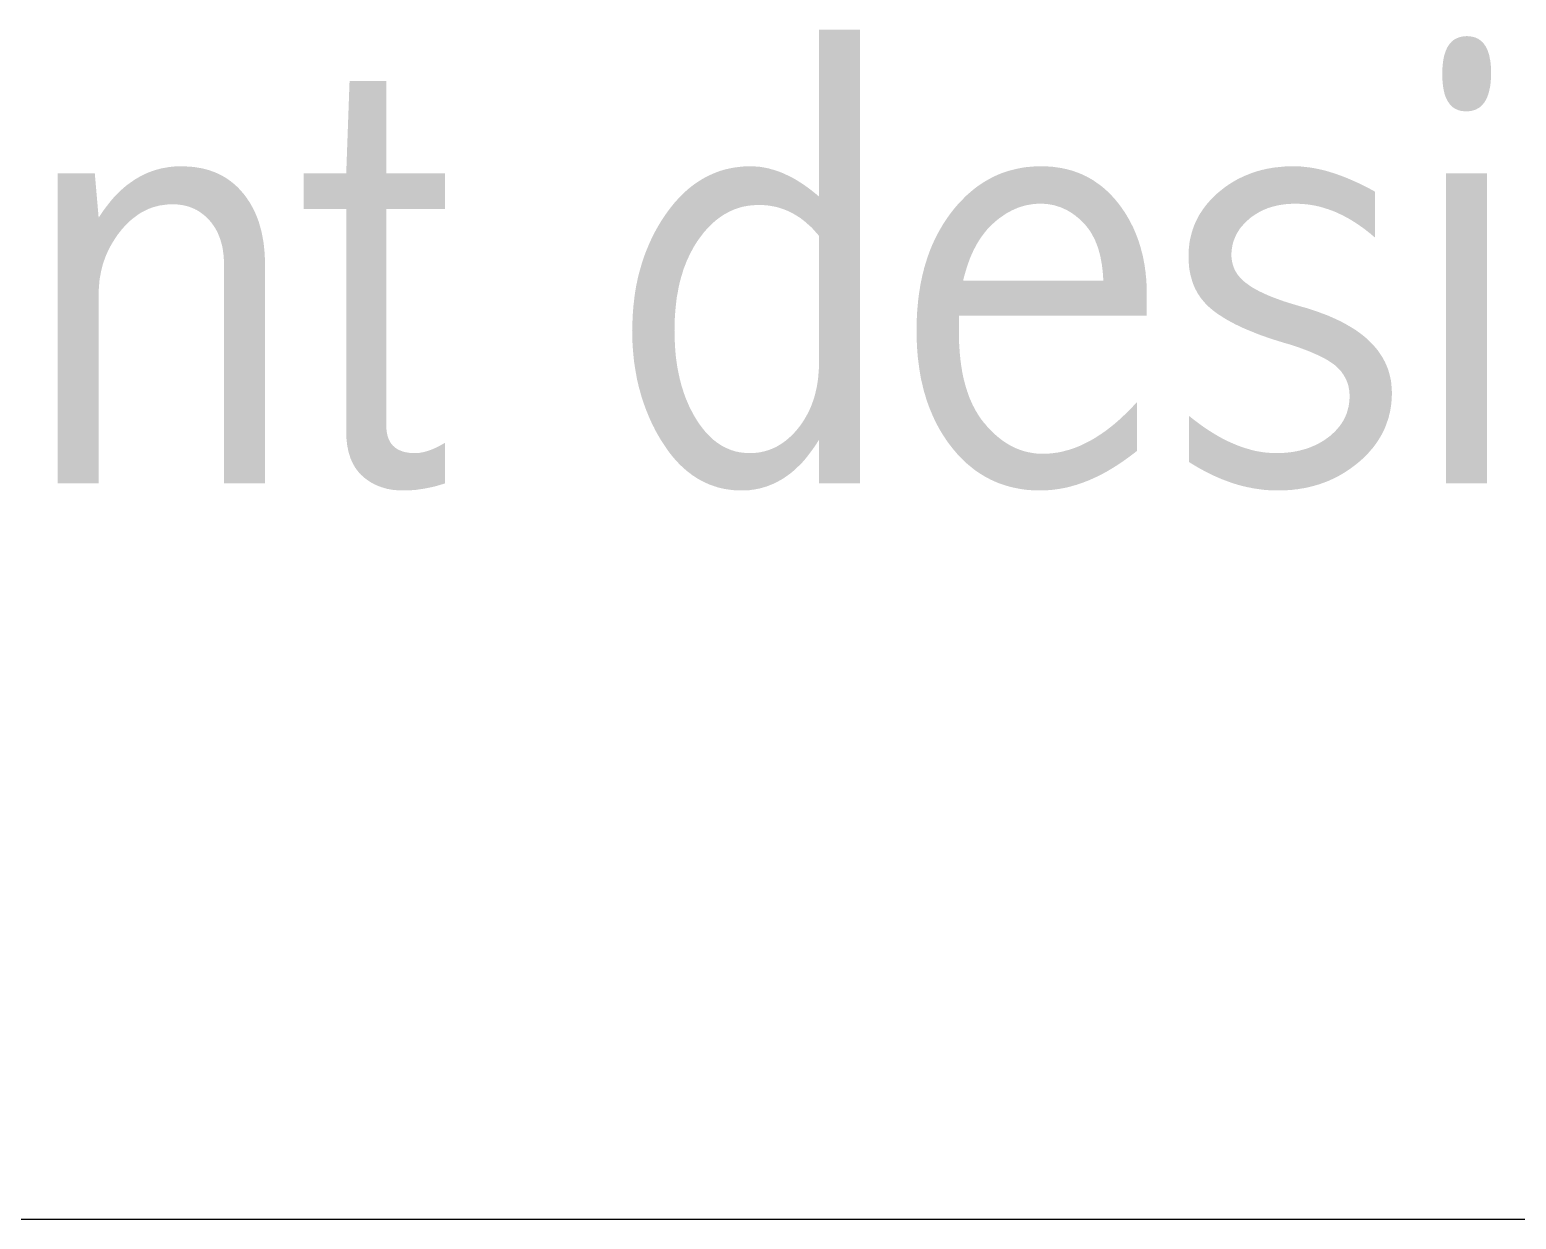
# Model space of a CAD drawing. Header units: millimetres. Extents: x -748 to -601, y -77 to -13.
# Drawn here: x -669.77 to -658.19, y -77.07 to -67.8 of the extents above; entities that cross this region are included whole.
import ezdxf

# ---------------------------------------------------------------- set-up
doc = ezdxf.new("R2010")
doc.units = ezdxf.units.MM
doc.header["$MEASUREMENT"] = 0
doc.layers.add('Cut', color=178, linetype='Continuous', true_color=0x000000)
doc.layers.add('Raster', color=178, linetype='Continuous', true_color=0x000000)

msp = doc.modelspace()

# ---------------------------------------------------------------- hatches: boundary and pattern name
at = {"layer": 'Raster', "true_color": 0x1c1c1b, "extrusion": (0, 0, -1)}
h = msp.add_hatch(color=179, dxfattribs=at)
h.paths.add_polyline_path([(663.622, -67.797), (663.302, -67.797), (663.302, -67.797), (663.302, -71.334), (663.302, -71.334), (663.622, -71.334), (663.622, -71.334), (663.622, -70.995), (663.637, -71.019), (663.652, -71.042), (663.668, -71.065), (663.684, -71.087), (663.7, -71.108), (663.716, -71.129), (663.732, -71.149), (663.749, -71.168), (663.766, -71.186), (663.784, -71.203), (663.801, -71.22), (663.819, -71.236), (663.837, -71.251), (663.855, -71.265), (663.874, -71.278), (663.892, -71.291), (663.911, -71.303), (663.921, -71.309), (663.931, -71.314), (663.94, -71.32), (663.95, -71.325), (663.96, -71.33), (663.97, -71.334), (663.98, -71.339), (663.99, -71.343), (664, -71.347), (664.01, -71.351), (664.02, -71.355), (664.03, -71.359), (664.041, -71.362), (664.051, -71.365), (664.061, -71.368), (664.072, -71.371), (664.082, -71.374), (664.093, -71.376), (664.103, -71.378), (664.114, -71.38), (664.125, -71.382), (664.136, -71.384), (664.146, -71.385), (664.157, -71.387), (664.168, -71.388), (664.179, -71.388), (664.19, -71.389), (664.201, -71.39), (664.224, -71.39), (664.248, -71.39), (664.271, -71.389), (664.294, -71.387), (664.317, -71.384), (664.339, -71.381), (664.362, -71.377), (664.384, -71.372), (664.405, -71.367), (664.416, -71.364), (664.427, -71.36), (664.437, -71.357), (664.448, -71.353), (664.458, -71.35), (664.469, -71.346), (664.479, -71.342), (664.489, -71.337), (664.5, -71.333), (664.51, -71.328), (664.52, -71.323), (664.53, -71.318), (664.549, -71.308), (664.569, -71.297), (664.588, -71.284), (664.607, -71.272), (664.625, -71.258), (664.644, -71.244), (664.662, -71.229), (664.679, -71.213), (664.697, -71.197), (664.714, -71.18), (664.731, -71.162), (664.748, -71.143), (664.764, -71.124), (664.78, -71.104), (664.796, -71.083), (664.811, -71.061), (664.826, -71.039), (664.841, -71.016), (664.856, -70.993), (664.87, -70.969), (664.884, -70.945), (664.897, -70.921), (664.909, -70.896), (664.922, -70.872), (664.933, -70.847), (664.945, -70.821), (664.955, -70.796), (664.966, -70.77), (664.976, -70.744), (664.985, -70.718), (664.994, -70.692), (665.003, -70.665), (665.011, -70.638), (665.018, -70.611), (665.026, -70.584), (665.032, -70.556), (665.039, -70.529), (665.044, -70.501), (665.054, -70.444), (665.063, -70.386), (665.069, -70.327), (665.074, -70.267), (665.077, -70.207), (665.078, -70.145), (665.076, -70.079), (665.073, -70.014), (665.068, -69.951), (665.061, -69.889), (665.057, -69.858), (665.052, -69.827), (665.047, -69.797), (665.041, -69.768), (665.035, -69.738), (665.028, -69.709), (665.02, -69.68), (665.012, -69.652), (665.004, -69.624), (664.995, -69.596), (664.986, -69.568), (664.976, -69.541), (664.965, -69.514), (664.954, -69.487), (664.943, -69.461), (664.931, -69.435), (664.919, -69.409), (664.906, -69.383), (664.892, -69.358), (664.878, -69.333), (664.864, -69.309), (664.849, -69.285), (664.833, -69.261), (664.817, -69.237), (664.801, -69.214), (664.784, -69.192), (664.767, -69.17), (664.75, -69.149), (664.732, -69.129), (664.715, -69.11), (664.696, -69.091), (664.678, -69.073), (664.66, -69.056), (664.641, -69.039), (664.621, -69.023), (664.602, -69.008), (664.582, -68.994), (664.562, -68.981), (664.542, -68.968), (664.522, -68.956), (664.501, -68.944), (664.48, -68.934), (664.458, -68.924), (664.437, -68.915), (664.415, -68.906), (664.392, -68.898), (664.37, -68.891), (664.347, -68.885), (664.324, -68.88), (664.301, -68.875), (664.277, -68.871), (664.253, -68.868), (664.229, -68.865), (664.205, -68.863), (664.18, -68.862), (664.155, -68.862), (664.139, -68.862), (664.123, -68.863), (664.107, -68.864), (664.09, -68.865), (664.074, -68.867), (664.058, -68.87), (664.041, -68.873), (664.025, -68.876), (664.008, -68.88), (663.992, -68.885), (663.975, -68.889), (663.959, -68.895), (663.942, -68.9), (663.926, -68.906), (663.909, -68.913), (663.892, -68.92), (663.876, -68.928), (663.859, -68.936), (663.842, -68.944), (663.825, -68.953), (663.809, -68.962), (663.792, -68.972), (663.775, -68.983), (663.758, -68.994), (663.741, -69.005), (663.724, -69.017), (663.69, -69.042), (663.656, -69.069), (663.622, -69.097), (663.622, -69.097)], flags=0)
h.paths.add_polyline_path([(663.622, -69.404), (663.634, -69.389), (663.647, -69.375), (663.66, -69.361), (663.672, -69.347), (663.685, -69.334), (663.699, -69.322), (663.712, -69.31), (663.725, -69.298), (663.739, -69.287), (663.752, -69.277), (663.766, -69.266), (663.78, -69.257), (663.794, -69.248), (663.809, -69.239), (663.823, -69.231), (663.837, -69.223), (663.852, -69.216), (663.867, -69.209), (663.882, -69.203), (663.897, -69.197), (663.912, -69.192), (663.928, -69.187), (663.943, -69.182), (663.959, -69.178), (663.975, -69.175), (663.991, -69.172), (664.007, -69.169), (664.024, -69.167), (664.04, -69.166), (664.057, -69.164), (664.074, -69.164), (664.091, -69.163), (664.108, -69.164), (664.126, -69.165), (664.143, -69.166), (664.16, -69.168), (664.177, -69.17), (664.193, -69.173), (664.21, -69.176), (664.226, -69.18), (664.242, -69.185), (664.258, -69.19), (664.273, -69.195), (664.289, -69.201), (664.304, -69.208), (664.319, -69.215), (664.334, -69.223), (664.349, -69.231), (664.364, -69.239), (664.378, -69.249), (664.392, -69.258), (664.406, -69.269), (664.42, -69.279), (664.434, -69.291), (664.447, -69.302), (664.46, -69.315), (664.474, -69.328), (664.486, -69.341), (664.499, -69.355), (664.512, -69.369), (664.524, -69.384), (664.536, -69.4), (664.548, -69.416), (664.56, -69.432), (664.572, -69.449), (664.583, -69.467), (664.594, -69.484), (664.604, -69.502), (664.614, -69.521), (664.624, -69.539), (664.633, -69.558), (664.642, -69.578), (664.651, -69.597), (664.659, -69.617), (664.667, -69.638), (664.675, -69.658), (664.682, -69.679), (664.688, -69.701), (664.695, -69.722), (664.701, -69.744), (664.707, -69.767), (664.712, -69.789), (664.717, -69.812), (664.721, -69.836), (664.73, -69.883), (664.736, -69.933), (664.741, -69.983), (664.745, -70.035), (664.747, -70.088), (664.748, -70.142), (664.747, -70.194), (664.745, -70.244), (664.742, -70.293), (664.738, -70.34), (664.732, -70.387), (664.725, -70.433), (664.716, -70.477), (664.707, -70.52), (664.701, -70.542), (664.696, -70.563), (664.69, -70.583), (664.683, -70.604), (664.677, -70.624), (664.67, -70.644), (664.663, -70.663), (664.655, -70.683), (664.647, -70.702), (664.639, -70.72), (664.631, -70.739), (664.622, -70.757), (664.612, -70.775), (664.603, -70.793), (664.593, -70.81), (664.583, -70.827), (664.573, -70.844), (664.562, -70.86), (664.551, -70.876), (664.54, -70.891), (664.529, -70.905), (664.518, -70.919), (664.507, -70.933), (664.495, -70.946), (664.483, -70.958), (664.471, -70.97), (664.459, -70.982), (664.447, -70.993), (664.434, -71.003), (664.421, -71.013), (664.408, -71.022), (664.395, -71.031), (664.389, -71.035), (664.382, -71.039), (664.375, -71.043), (664.369, -71.047), (664.362, -71.05), (664.355, -71.054), (664.348, -71.057), (664.341, -71.06), (664.334, -71.063), (664.327, -71.066), (664.32, -71.069), (664.313, -71.072), (664.306, -71.075), (664.299, -71.077), (664.292, -71.079), (664.284, -71.082), (664.277, -71.084), (664.27, -71.086), (664.262, -71.087), (664.255, -71.089), (664.247, -71.091), (664.24, -71.092), (664.232, -71.093), (664.225, -71.094), (664.217, -71.095), (664.209, -71.096), (664.194, -71.097), (664.178, -71.098), (664.162, -71.099), (664.148, -71.098), (664.134, -71.098), (664.12, -71.097), (664.107, -71.095), (664.093, -71.094), (664.08, -71.092), (664.067, -71.089), (664.053, -71.086), (664.04, -71.083), (664.028, -71.079), (664.015, -71.075), (664.002, -71.07), (663.99, -71.066), (663.978, -71.06), (663.965, -71.055), (663.953, -71.049), (663.942, -71.042), (663.93, -71.035), (663.918, -71.028), (663.907, -71.02), (663.895, -71.012), (663.884, -71.004), (663.873, -70.995), (663.862, -70.986), (663.851, -70.976), (663.84, -70.966), (663.83, -70.956), (663.819, -70.945), (663.809, -70.934), (663.799, -70.923), (663.789, -70.911), (663.779, -70.898), (663.769, -70.886), (663.76, -70.873), (663.751, -70.86), (663.742, -70.846), (663.734, -70.833), (663.726, -70.819), (663.718, -70.805), (663.71, -70.791), (663.703, -70.777), (663.696, -70.763), (663.69, -70.748), (663.683, -70.733), (663.677, -70.718), (663.672, -70.703), (663.666, -70.687), (663.661, -70.671), (663.656, -70.655), (663.652, -70.639), (663.648, -70.623), (663.644, -70.606), (663.64, -70.589), (663.637, -70.572), (663.634, -70.555), (663.632, -70.538), (663.629, -70.52), (663.627, -70.502), (663.626, -70.484), (663.624, -70.466), (663.622, -70.429), (663.622, -70.391), (663.622, -70.391)], flags=0)
for points in [[(658.571, -67.847), (658.566, -67.847), (658.56, -67.848), (658.554, -67.848), (658.549, -67.848), (658.543, -67.849), (658.538, -67.85), (658.532, -67.851), (658.527, -67.852), (658.522, -67.853), (658.517, -67.854), (658.512, -67.856), (658.507, -67.857), (658.503, -67.859), (658.498, -67.861), (658.493, -67.863), (658.489, -67.865), (658.484, -67.867), (658.48, -67.87), (658.476, -67.873), (658.472, -67.875), (658.468, -67.878), (658.464, -67.881), (658.46, -67.884), (658.456, -67.888), (658.453, -67.891), (658.449, -67.894), (658.446, -67.898), (658.442, -67.902), (658.439, -67.906), (658.436, -67.91), (658.433, -67.914), (658.43, -67.919), (658.427, -67.923), (658.424, -67.928), (658.421, -67.933), (658.419, -67.938), (658.416, -67.943), (658.414, -67.948), (658.411, -67.953), (658.409, -67.959), (658.407, -67.965), (658.405, -67.97), (658.403, -67.976), (658.401, -67.982), (658.399, -67.988), (658.397, -67.995), (658.396, -68.001), (658.394, -68.008), (658.392, -68.022), (658.389, -68.036), (658.387, -68.051), (658.385, -68.066), (658.384, -68.082), (658.383, -68.098), (658.383, -68.115), (658.383, -68.133), (658.383, -68.151), (658.383, -68.169), (658.384, -68.186), (658.386, -68.203), (658.387, -68.219), (658.389, -68.235), (658.392, -68.25), (658.395, -68.264), (658.396, -68.271), (658.398, -68.278), (658.4, -68.285), (658.402, -68.291), (658.403, -68.297), (658.405, -68.304), (658.408, -68.31), (658.41, -68.316), (658.412, -68.322), (658.415, -68.327), (658.417, -68.333), (658.42, -68.338), (658.422, -68.343), (658.425, -68.348), (658.428, -68.353), (658.431, -68.358), (658.434, -68.363), (658.437, -68.367), (658.441, -68.371), (658.444, -68.376), (658.447, -68.38), (658.451, -68.384), (658.455, -68.387), (658.458, -68.391), (658.462, -68.394), (658.466, -68.398), (658.47, -68.401), (658.474, -68.404), (658.478, -68.407), (658.483, -68.409), (658.487, -68.412), (658.492, -68.414), (658.496, -68.417), (658.501, -68.419), (658.506, -68.421), (658.511, -68.423), (658.516, -68.424), (658.521, -68.426), (658.526, -68.427), (658.531, -68.428), (658.536, -68.43), (658.542, -68.43), (658.547, -68.431), (658.553, -68.432), (658.559, -68.432), (658.565, -68.433), (658.571, -68.433), (658.577, -68.433), (658.582, -68.433), (658.588, -68.433), (658.594, -68.432), (658.599, -68.432), (658.605, -68.431), (658.61, -68.431), (658.615, -68.43), (658.62, -68.429), (658.625, -68.427), (658.63, -68.426), (658.635, -68.425), (658.64, -68.423), (658.645, -68.421), (658.649, -68.419), (658.654, -68.417), (658.658, -68.415), (658.662, -68.413), (658.667, -68.41), (658.671, -68.408), (658.675, -68.405), (658.679, -68.402), (658.683, -68.399), (658.686, -68.396), (658.69, -68.392), (658.694, -68.389), (658.697, -68.385), (658.701, -68.381), (658.704, -68.378), (658.707, -68.374), (658.71, -68.369), (658.713, -68.365), (658.716, -68.361), (658.719, -68.356), (658.722, -68.351), (658.725, -68.346), (658.727, -68.341), (658.73, -68.336), (658.732, -68.331), (658.735, -68.325), (658.737, -68.32), (658.739, -68.314), (658.741, -68.308), (658.743, -68.302), (658.745, -68.296), (658.747, -68.29), (658.748, -68.283), (658.75, -68.277), (658.751, -68.27), (658.754, -68.256), (658.756, -68.242), (658.758, -68.227), (658.76, -68.211), (658.761, -68.195), (658.762, -68.178), (658.763, -68.161), (658.763, -68.143), (658.763, -68.125), (658.762, -68.107), (658.761, -68.09), (658.76, -68.074), (658.758, -68.058), (658.756, -68.042), (658.754, -68.028), (658.751, -68.014), (658.749, -68.007), (658.748, -68), (658.746, -67.993), (658.744, -67.987), (658.742, -67.981), (658.74, -67.975), (658.738, -67.969), (658.736, -67.963), (658.734, -67.957), (658.731, -67.952), (658.729, -67.946), (658.726, -67.941), (658.724, -67.936), (658.721, -67.931), (658.718, -67.926), (658.715, -67.921), (658.712, -67.917), (658.709, -67.912), (658.706, -67.908), (658.702, -67.904), (658.699, -67.9), (658.695, -67.896), (658.692, -67.892), (658.688, -67.889), (658.684, -67.886), (658.681, -67.882), (658.677, -67.879), (658.672, -67.876), (658.668, -67.873), (658.664, -67.871), (658.66, -67.868), (658.655, -67.866), (658.651, -67.864), (658.646, -67.861), (658.641, -67.86), (658.637, -67.858), (658.632, -67.856), (658.627, -67.855), (658.622, -67.853), (658.616, -67.852), (658.611, -67.851), (658.606, -67.85), (658.6, -67.849), (658.595, -67.848), (658.589, -67.848), (658.583, -67.848), (658.577, -67.847)], [(667.281, -68.197), (666.995, -68.197), (666.995, -68.197), (666.995, -68.917), (666.995, -68.917), (666.536, -68.917), (666.536, -68.917), (666.536, -69.194), (666.536, -69.194), (666.995, -69.194), (666.995, -69.194), (666.995, -70.883), (666.995, -70.896), (666.994, -70.902), (666.994, -70.909), (666.993, -70.915), (666.993, -70.921), (666.992, -70.927), (666.991, -70.933), (666.99, -70.939), (666.989, -70.944), (666.988, -70.95), (666.987, -70.956), (666.986, -70.961), (666.984, -70.966), (666.982, -70.971), (666.981, -70.977), (666.979, -70.982), (666.977, -70.986), (666.975, -70.991), (666.973, -70.996), (666.971, -71), (666.968, -71.005), (666.966, -71.009), (666.963, -71.014), (666.961, -71.018), (666.958, -71.022), (666.955, -71.026), (666.952, -71.03), (666.949, -71.033), (666.946, -71.037), (666.942, -71.041), (666.939, -71.044), (666.935, -71.047), (666.932, -71.051), (666.928, -71.054), (666.924, -71.057), (666.92, -71.06), (666.916, -71.063), (666.912, -71.065), (666.908, -71.068), (666.903, -71.07), (666.899, -71.073), (666.894, -71.075), (666.889, -71.077), (666.884, -71.079), (666.879, -71.081), (666.874, -71.083), (666.869, -71.085), (666.864, -71.087), (666.859, -71.088), (666.853, -71.09), (666.847, -71.091), (666.842, -71.092), (666.836, -71.093), (666.83, -71.094), (666.824, -71.095), (666.818, -71.096), (666.811, -71.097), (666.805, -71.097), (666.799, -71.098), (666.785, -71.098), (666.772, -71.099), (666.765, -71.098), (666.759, -71.098), (666.752, -71.098), (666.746, -71.097), (666.739, -71.097), (666.732, -71.096), (666.726, -71.095), (666.719, -71.093), (666.712, -71.092), (666.705, -71.091), (666.698, -71.089), (666.691, -71.087), (666.684, -71.085), (666.676, -71.083), (666.662, -71.078), (666.647, -71.073), (666.632, -71.067), (666.616, -71.06), (666.601, -71.053), (666.585, -71.045), (666.569, -71.036), (666.552, -71.027), (666.536, -71.017), (666.536, -71.017), (666.536, -71.334), (666.557, -71.341), (666.577, -71.347), (666.598, -71.353), (666.619, -71.359), (666.64, -71.364), (666.66, -71.368), (666.681, -71.372), (666.701, -71.376), (666.722, -71.379), (666.742, -71.382), (666.762, -71.385), (666.782, -71.387), (666.803, -71.388), (666.823, -71.389), (666.843, -71.39), (666.863, -71.39), (666.875, -71.39), (666.887, -71.39), (666.899, -71.389), (666.911, -71.388), (666.922, -71.387), (666.934, -71.386), (666.945, -71.385), (666.956, -71.383), (666.967, -71.381), (666.978, -71.379), (666.989, -71.377), (666.999, -71.374), (667.01, -71.371), (667.02, -71.368), (667.03, -71.365), (667.04, -71.361), (667.05, -71.358), (667.06, -71.354), (667.07, -71.35), (667.079, -71.345), (667.089, -71.341), (667.098, -71.336), (667.107, -71.331), (667.116, -71.326), (667.125, -71.32), (667.133, -71.315), (667.142, -71.309), (667.15, -71.303), (667.158, -71.296), (667.167, -71.29), (667.175, -71.283), (667.182, -71.276), (667.19, -71.269), (667.197, -71.261), (667.205, -71.254), (667.212, -71.246), (667.218, -71.237), (667.225, -71.229), (667.231, -71.22), (667.237, -71.212), (667.242, -71.202), (667.248, -71.193), (667.253, -71.184), (667.258, -71.174), (667.263, -71.164), (667.267, -71.154), (667.272, -71.143), (667.276, -71.132), (667.279, -71.122), (667.283, -71.11), (667.286, -71.099), (667.289, -71.088), (667.292, -71.076), (667.294, -71.064), (667.297, -71.051), (667.299, -71.039), (667.301, -71.026), (667.302, -71.013), (667.304, -71), (667.305, -70.987), (667.306, -70.973), (667.306, -70.959), (667.307, -70.931), (667.307, -70.931), (667.307, -69.194), (667.307, -69.194), (667.639, -69.194), (667.639, -69.194), (667.639, -68.917), (667.639, -68.917), (667.307, -68.917), (667.307, -68.917)], [(669.556, -68.917), (669.267, -68.917), (669.267, -68.917), (669.237, -69.262), (669.221, -69.238), (669.205, -69.214), (669.188, -69.191), (669.171, -69.169), (669.154, -69.147), (669.137, -69.126), (669.12, -69.106), (669.102, -69.087), (669.084, -69.069), (669.065, -69.051), (669.047, -69.034), (669.028, -69.018), (669.009, -69.003), (668.989, -68.989), (668.969, -68.975), (668.95, -68.962), (668.929, -68.95), (668.909, -68.938), (668.898, -68.933), (668.888, -68.928), (668.878, -68.923), (668.867, -68.918), (668.856, -68.914), (668.846, -68.909), (668.835, -68.905), (668.824, -68.901), (668.813, -68.897), (668.802, -68.893), (668.791, -68.89), (668.78, -68.887), (668.769, -68.884), (668.758, -68.881), (668.747, -68.878), (668.735, -68.876), (668.724, -68.874), (668.712, -68.872), (668.689, -68.868), (668.666, -68.865), (668.642, -68.863), (668.618, -68.862), (668.594, -68.862), (668.575, -68.862), (668.556, -68.863), (668.537, -68.864), (668.519, -68.865), (668.501, -68.867), (668.483, -68.869), (668.465, -68.872), (668.448, -68.875), (668.431, -68.878), (668.414, -68.882), (668.398, -68.886), (668.381, -68.891), (668.365, -68.896), (668.35, -68.902), (668.334, -68.907), (668.319, -68.914), (668.304, -68.92), (668.29, -68.928), (668.275, -68.935), (668.261, -68.943), (668.247, -68.951), (668.234, -68.96), (668.221, -68.969), (668.207, -68.979), (668.195, -68.989), (668.182, -68.999), (668.17, -69.01), (668.158, -69.021), (668.146, -69.033), (668.135, -69.045), (668.124, -69.057), (668.113, -69.07), (668.102, -69.083), (668.092, -69.096), (668.082, -69.11), (668.073, -69.124), (668.063, -69.138), (668.054, -69.153), (668.046, -69.167), (668.038, -69.182), (668.03, -69.198), (668.022, -69.213), (668.015, -69.229), (668.008, -69.245), (668.001, -69.262), (667.995, -69.278), (667.989, -69.295), (667.984, -69.312), (667.979, -69.33), (667.974, -69.348), (667.969, -69.366), (667.965, -69.384), (667.961, -69.403), (667.958, -69.421), (667.954, -69.441), (667.951, -69.46), (667.949, -69.48), (667.947, -69.5), (667.945, -69.52), (667.943, -69.54), (667.941, -69.582), (667.941, -69.625), (667.941, -69.625), (667.941, -71.334), (667.941, -71.334), (668.26, -71.334), (668.26, -71.334), (668.26, -69.625), (668.261, -69.599), (668.261, -69.586), (668.262, -69.573), (668.263, -69.56), (668.264, -69.548), (668.266, -69.536), (668.267, -69.524), (668.269, -69.512), (668.271, -69.5), (668.273, -69.489), (668.276, -69.477), (668.279, -69.466), (668.282, -69.455), (668.285, -69.444), (668.288, -69.434), (668.292, -69.423), (668.296, -69.413), (668.3, -69.402), (668.304, -69.392), (668.308, -69.383), (668.313, -69.373), (668.318, -69.363), (668.323, -69.354), (668.328, -69.345), (668.334, -69.336), (668.34, -69.327), (668.346, -69.318), (668.352, -69.31), (668.358, -69.301), (668.365, -69.293), (668.372, -69.285), (668.379, -69.277), (668.386, -69.27), (668.393, -69.263), (668.401, -69.256), (668.408, -69.249), (668.416, -69.242), (668.424, -69.236), (668.432, -69.23), (668.44, -69.224), (668.448, -69.218), (668.456, -69.213), (668.465, -69.208), (668.473, -69.203), (668.482, -69.199), (668.491, -69.194), (668.5, -69.19), (668.509, -69.186), (668.518, -69.183), (668.528, -69.179), (668.537, -69.176), (668.547, -69.173), (668.556, -69.171), (668.566, -69.168), (668.576, -69.166), (668.586, -69.164), (668.597, -69.163), (668.607, -69.161), (668.618, -69.16), (668.628, -69.159), (668.639, -69.159), (668.65, -69.158), (668.661, -69.158), (668.676, -69.159), (668.691, -69.159), (668.705, -69.16), (668.72, -69.162), (668.734, -69.164), (668.749, -69.166), (668.763, -69.168), (668.777, -69.172), (668.791, -69.175), (668.804, -69.179), (668.818, -69.183), (668.831, -69.188), (668.845, -69.193), (668.858, -69.199), (668.871, -69.205), (668.883, -69.211), (668.896, -69.218), (668.909, -69.225), (668.921, -69.233), (668.933, -69.241), (668.945, -69.25), (668.957, -69.259), (668.969, -69.268), (668.981, -69.278), (668.993, -69.288), (669.004, -69.298), (669.015, -69.309), (669.026, -69.321), (669.037, -69.332), (669.048, -69.345), (669.059, -69.357), (669.069, -69.37), (669.08, -69.384), (669.09, -69.397), (669.099, -69.41), (669.108, -69.424), (669.117, -69.438), (669.126, -69.452), (669.134, -69.466), (669.142, -69.48), (669.15, -69.494), (669.158, -69.509), (669.165, -69.523), (669.171, -69.538), (669.178, -69.553), (669.184, -69.568), (669.189, -69.583), (669.195, -69.598), (669.2, -69.613), (669.205, -69.629), (669.209, -69.644), (669.213, -69.66), (669.217, -69.676), (669.22, -69.692), (669.223, -69.708), (669.226, -69.724), (669.229, -69.741), (669.231, -69.757), (669.232, -69.774), (669.234, -69.79), (669.235, -69.807), (669.236, -69.824), (669.236, -69.841), (669.237, -69.858), (669.237, -69.858), (669.237, -71.334), (669.237, -71.334), (669.556, -71.334), (669.556, -71.334)], [(660.736, -70.809), (660.692, -70.844), (660.648, -70.877), (660.604, -70.908), (660.56, -70.936), (660.539, -70.949), (660.517, -70.962), (660.496, -70.974), (660.474, -70.986), (660.453, -70.997), (660.432, -71.007), (660.41, -71.017), (660.389, -71.026), (660.368, -71.035), (660.347, -71.043), (660.326, -71.051), (660.305, -71.058), (660.284, -71.064), (660.263, -71.07), (660.243, -71.076), (660.222, -71.081), (660.201, -71.085), (660.181, -71.088), (660.16, -71.092), (660.14, -71.094), (660.119, -71.096), (660.099, -71.097), (660.079, -71.098), (660.059, -71.099), (660.028, -71.098), (659.998, -71.097), (659.983, -71.095), (659.969, -71.094), (659.954, -71.093), (659.94, -71.091), (659.926, -71.089), (659.912, -71.086), (659.898, -71.084), (659.885, -71.081), (659.871, -71.078), (659.858, -71.074), (659.845, -71.071), (659.832, -71.067), (659.819, -71.063), (659.806, -71.059), (659.794, -71.054), (659.782, -71.049), (659.77, -71.044), (659.758, -71.039), (659.746, -71.034), (659.735, -71.028), (659.723, -71.022), (659.712, -71.015), (659.701, -71.009), (659.69, -71.002), (659.679, -70.995), (659.669, -70.988), (659.658, -70.98), (659.648, -70.973), (659.638, -70.965), (659.628, -70.957), (659.619, -70.948), (659.61, -70.94), (659.601, -70.932), (659.593, -70.923), (659.585, -70.914), (659.577, -70.905), (659.57, -70.896), (659.562, -70.887), (659.556, -70.878), (659.549, -70.869), (659.543, -70.859), (659.537, -70.85), (659.531, -70.84), (659.526, -70.83), (659.521, -70.82), (659.517, -70.81), (659.512, -70.799), (659.508, -70.789), (659.505, -70.778), (659.502, -70.768), (659.499, -70.757), (659.496, -70.746), (659.493, -70.735), (659.491, -70.723), (659.49, -70.712), (659.488, -70.701), (659.487, -70.689), (659.486, -70.677), (659.486, -70.665), (659.486, -70.653), (659.486, -70.645), (659.486, -70.636), (659.487, -70.627), (659.487, -70.619), (659.488, -70.611), (659.489, -70.602), (659.491, -70.594), (659.492, -70.586), (659.494, -70.578), (659.496, -70.57), (659.498, -70.562), (659.501, -70.555), (659.503, -70.547), (659.506, -70.54), (659.509, -70.532), (659.513, -70.525), (659.516, -70.518), (659.52, -70.51), (659.524, -70.503), (659.528, -70.496), (659.532, -70.489), (659.537, -70.482), (659.541, -70.476), (659.546, -70.469), (659.551, -70.462), (659.557, -70.456), (659.562, -70.45), (659.568, -70.443), (659.574, -70.437), (659.58, -70.431), (659.587, -70.425), (659.593, -70.419), (659.6, -70.413), (659.608, -70.407), (659.615, -70.401), (659.624, -70.396), (659.632, -70.39), (659.641, -70.384), (659.65, -70.378), (659.66, -70.372), (659.681, -70.36), (659.703, -70.349), (659.726, -70.337), (659.752, -70.326), (659.779, -70.314), (659.807, -70.302), (659.837, -70.291), (659.869, -70.279), (659.936, -70.256), (660.011, -70.234), (660.103, -70.205), (660.188, -70.175), (660.228, -70.159), (660.267, -70.143), (660.304, -70.128), (660.34, -70.111), (660.374, -70.095), (660.406, -70.078), (660.437, -70.061), (660.466, -70.044), (660.493, -70.026), (660.506, -70.018), (660.519, -70.009), (660.531, -70), (660.543, -69.991), (660.555, -69.982), (660.566, -69.972), (660.577, -69.963), (660.587, -69.954), (660.597, -69.944), (660.607, -69.934), (660.616, -69.924), (660.625, -69.913), (660.634, -69.903), (660.643, -69.892), (660.651, -69.881), (660.658, -69.869), (660.666, -69.858), (660.673, -69.846), (660.679, -69.834), (660.686, -69.822), (660.692, -69.81), (660.697, -69.797), (660.703, -69.784), (660.708, -69.771), (660.712, -69.758), (660.716, -69.744), (660.72, -69.73), (660.724, -69.716), (660.727, -69.702), (660.73, -69.688), (660.733, -69.673), (660.735, -69.658), (660.737, -69.643), (660.738, -69.628), (660.739, -69.612), (660.74, -69.596), (660.741, -69.58), (660.741, -69.564), (660.741, -69.545), (660.74, -69.527), (660.739, -69.509), (660.737, -69.491), (660.735, -69.473), (660.733, -69.455), (660.73, -69.438), (660.726, -69.421), (660.722, -69.404), (660.718, -69.387), (660.713, -69.37), (660.708, -69.354), (660.702, -69.337), (660.696, -69.321), (660.689, -69.305), (660.682, -69.289), (660.674, -69.274), (660.666, -69.259), (660.658, -69.243), (660.649, -69.228), (660.639, -69.214), (660.63, -69.199), (660.619, -69.185), (660.608, -69.17), (660.597, -69.156), (660.585, -69.142), (660.573, -69.129), (660.56, -69.115), (660.547, -69.102), (660.534, -69.089), (660.52, -69.076), (660.505, -69.063), (660.49, -69.051), (660.475, -69.039), (660.46, -69.027), (660.444, -69.016), (660.429, -69.005), (660.413, -68.995), (660.397, -68.985), (660.38, -68.975), (660.364, -68.966), (660.347, -68.957), (660.33, -68.949), (660.313, -68.941), (660.295, -68.933), (660.277, -68.926), (660.26, -68.919), (660.241, -68.912), (660.223, -68.906), (660.205, -68.9), (660.186, -68.895), (660.167, -68.89), (660.148, -68.886), (660.128, -68.881), (660.108, -68.878), (660.089, -68.874), (660.069, -68.871), (660.048, -68.869), (660.028, -68.867), (660.007, -68.865), (659.986, -68.863), (659.965, -68.863), (659.943, -68.862), (659.922, -68.862), (659.904, -68.862), (659.887, -68.862), (659.869, -68.863), (659.851, -68.865), (659.833, -68.867), (659.815, -68.869), (659.796, -68.871), (659.778, -68.874), (659.759, -68.877), (659.74, -68.881), (659.721, -68.885), (659.702, -68.889), (659.663, -68.899), (659.624, -68.911), (659.584, -68.924), (659.543, -68.939), (659.502, -68.955), (659.461, -68.973), (659.418, -68.992), (659.375, -69.013), (659.332, -69.035), (659.288, -69.059), (659.288, -69.059), (659.288, -69.417), (659.326, -69.385), (659.345, -69.37), (659.364, -69.355), (659.383, -69.341), (659.402, -69.328), (659.421, -69.314), (659.44, -69.302), (659.459, -69.29), (659.478, -69.278), (659.497, -69.267), (659.516, -69.257), (659.536, -69.246), (659.555, -69.237), (659.574, -69.228), (659.593, -69.219), (659.613, -69.211), (659.632, -69.204), (659.652, -69.197), (659.671, -69.191), (659.69, -69.185), (659.71, -69.179), (659.73, -69.174), (659.749, -69.17), (659.769, -69.166), (659.788, -69.163), (659.808, -69.16), (659.828, -69.158), (659.847, -69.156), (659.867, -69.155), (659.887, -69.154), (659.907, -69.153), (659.934, -69.154), (659.947, -69.155), (659.96, -69.155), (659.973, -69.156), (659.986, -69.158), (659.998, -69.159), (660.011, -69.161), (660.023, -69.163), (660.035, -69.165), (660.047, -69.167), (660.059, -69.17), (660.071, -69.173), (660.083, -69.176), (660.094, -69.179), (660.105, -69.183), (660.117, -69.186), (660.128, -69.19), (660.138, -69.195), (660.149, -69.199), (660.16, -69.204), (660.17, -69.209), (660.18, -69.214), (660.19, -69.219), (660.2, -69.225), (660.21, -69.231), (660.22, -69.237), (660.229, -69.243), (660.238, -69.249), (660.248, -69.256), (660.257, -69.263), (660.265, -69.27), (660.274, -69.278), (660.283, -69.285), (660.291, -69.293), (660.298, -69.3), (660.306, -69.308), (660.313, -69.316), (660.32, -69.324), (660.327, -69.332), (660.334, -69.34), (660.34, -69.348), (660.346, -69.357), (660.351, -69.365), (660.357, -69.374), (660.362, -69.382), (660.367, -69.391), (660.371, -69.4), (660.375, -69.409), (660.379, -69.418), (660.383, -69.427), (660.386, -69.436), (660.39, -69.445), (660.393, -69.454), (660.395, -69.464), (660.397, -69.473), (660.4, -69.483), (660.401, -69.493), (660.403, -69.503), (660.404, -69.512), (660.405, -69.522), (660.406, -69.533), (660.406, -69.543), (660.406, -69.553), (660.406, -69.562), (660.406, -69.57), (660.405, -69.579), (660.404, -69.587), (660.403, -69.596), (660.402, -69.604), (660.4, -69.612), (660.398, -69.62), (660.396, -69.628), (660.394, -69.635), (660.391, -69.643), (660.388, -69.651), (660.385, -69.658), (660.382, -69.666), (660.378, -69.673), (660.375, -69.68), (660.37, -69.687), (660.366, -69.694), (660.362, -69.701), (660.357, -69.708), (660.352, -69.715), (660.346, -69.721), (660.341, -69.728), (660.335, -69.734), (660.329, -69.741), (660.323, -69.747), (660.316, -69.753), (660.309, -69.759), (660.302, -69.765), (660.295, -69.771), (660.287, -69.776), (660.271, -69.788), (660.263, -69.794), (660.255, -69.799), (660.246, -69.805), (660.227, -69.816), (660.207, -69.827), (660.186, -69.838), (660.163, -69.849), (660.139, -69.86), (660.114, -69.871), (660.087, -69.882), (660.06, -69.892), (660, -69.914), (659.936, -69.934), (659.866, -69.955), (659.822, -69.967), (659.78, -69.981), (659.739, -69.994), (659.7, -70.009), (659.661, -70.023), (659.625, -70.039), (659.589, -70.055), (659.555, -70.071), (659.523, -70.088), (659.492, -70.106), (659.462, -70.124), (659.447, -70.133), (659.433, -70.142), (659.42, -70.152), (659.406, -70.162), (659.393, -70.171), (659.381, -70.181), (659.368, -70.191), (659.356, -70.202), (659.345, -70.212), (659.334, -70.222), (659.323, -70.233), (659.312, -70.244), (659.302, -70.255), (659.292, -70.266), (659.282, -70.277), (659.273, -70.288), (659.264, -70.299), (659.256, -70.311), (659.248, -70.323), (659.24, -70.335), (659.232, -70.347), (659.225, -70.359), (659.219, -70.371), (659.212, -70.383), (659.206, -70.396), (659.2, -70.408), (659.195, -70.421), (659.19, -70.434), (659.185, -70.447), (659.181, -70.46), (659.177, -70.474), (659.173, -70.487), (659.17, -70.501), (659.167, -70.515), (659.164, -70.528), (659.162, -70.542), (659.16, -70.557), (659.159, -70.571), (659.158, -70.585), (659.157, -70.6), (659.156, -70.615), (659.156, -70.629), (659.156, -70.649), (659.157, -70.669), (659.158, -70.689), (659.16, -70.708), (659.162, -70.728), (659.165, -70.747), (659.168, -70.765), (659.172, -70.784), (659.177, -70.802), (659.181, -70.821), (659.187, -70.839), (659.193, -70.856), (659.199, -70.874), (659.206, -70.892), (659.213, -70.909), (659.221, -70.926), (659.229, -70.943), (659.238, -70.959), (659.248, -70.976), (659.258, -70.992), (659.268, -71.008), (659.279, -71.024), (659.29, -71.039), (659.302, -71.055), (659.315, -71.07), (659.328, -71.085), (659.341, -71.1), (659.355, -71.114), (659.369, -71.129), (659.384, -71.143), (659.4, -71.157), (659.416, -71.171), (659.432, -71.184), (659.449, -71.197), (659.466, -71.21), (659.483, -71.222), (659.5, -71.234), (659.517, -71.245), (659.535, -71.256), (659.553, -71.267), (659.571, -71.277), (659.589, -71.286), (659.608, -71.296), (659.626, -71.304), (659.645, -71.313), (659.665, -71.321), (659.684, -71.328), (659.703, -71.335), (659.723, -71.342), (659.743, -71.348), (659.764, -71.354), (659.784, -71.359), (659.805, -71.364), (659.825, -71.369), (659.847, -71.373), (659.868, -71.376), (659.889, -71.38), (659.911, -71.382), (659.933, -71.385), (659.955, -71.387), (659.978, -71.388), (660, -71.389), (660.023, -71.39), (660.046, -71.39), (660.067, -71.39), (660.089, -71.389), (660.11, -71.388), (660.132, -71.387), (660.153, -71.385), (660.175, -71.382), (660.196, -71.379), (660.218, -71.376), (660.239, -71.373), (660.261, -71.368), (660.282, -71.364), (660.304, -71.359), (660.325, -71.354), (660.347, -71.348), (660.368, -71.342), (660.39, -71.335), (660.411, -71.328), (660.433, -71.32), (660.476, -71.304), (660.519, -71.286), (660.563, -71.266), (660.606, -71.244), (660.649, -71.221), (660.692, -71.196), (660.736, -71.169), (660.736, -71.169)], [(658.735, -68.917), (658.415, -68.917), (658.415, -71.334), (658.735, -71.334)]]:
    msp.add_hatch(color=179, dxfattribs=at).paths.add_polyline_path(points, flags=0)
h = msp.add_hatch(color=179, dxfattribs=at)
h.paths.add_polyline_path([(661.142, -71.081), (661.19, -71.118), (661.238, -71.153), (661.286, -71.186), (661.334, -71.216), (661.357, -71.23), (661.381, -71.244), (661.405, -71.257), (661.429, -71.269), (661.452, -71.281), (661.476, -71.292), (661.5, -71.303), (661.523, -71.313), (661.547, -71.322), (661.57, -71.331), (661.594, -71.339), (661.617, -71.347), (661.641, -71.353), (661.664, -71.36), (661.687, -71.366), (661.711, -71.371), (661.734, -71.375), (661.757, -71.379), (661.78, -71.382), (661.804, -71.385), (661.827, -71.387), (661.85, -71.389), (661.873, -71.39), (661.896, -71.39), (661.923, -71.39), (661.949, -71.389), (661.975, -71.387), (662.001, -71.385), (662.027, -71.382), (662.052, -71.378), (662.077, -71.373), (662.102, -71.368), (662.126, -71.363), (662.15, -71.356), (662.173, -71.349), (662.197, -71.341), (662.22, -71.333), (662.242, -71.324), (662.264, -71.314), (662.286, -71.304), (662.308, -71.292), (662.329, -71.281), (662.35, -71.268), (662.371, -71.255), (662.392, -71.241), (662.412, -71.227), (662.431, -71.211), (662.451, -71.195), (662.47, -71.179), (662.489, -71.162), (662.507, -71.144), (662.525, -71.125), (662.543, -71.106), (662.56, -71.086), (662.578, -71.065), (662.594, -71.044), (662.611, -71.022), (662.627, -71), (662.642, -70.977), (662.657, -70.954), (662.671, -70.931), (662.685, -70.907), (662.698, -70.883), (662.711, -70.858), (662.723, -70.833), (662.735, -70.807), (662.746, -70.781), (662.757, -70.755), (662.767, -70.728), (662.777, -70.701), (662.786, -70.674), (662.794, -70.646), (662.803, -70.617), (662.81, -70.588), (662.817, -70.559), (662.824, -70.53), (662.83, -70.5), (662.835, -70.469), (662.84, -70.438), (662.844, -70.407), (662.848, -70.375), (662.852, -70.343), (662.857, -70.278), (662.86, -70.211), (662.861, -70.142), (662.86, -70.072), (662.857, -70.003), (662.851, -69.935), (662.848, -69.902), (662.844, -69.87), (662.839, -69.837), (662.834, -69.806), (662.829, -69.774), (662.822, -69.744), (662.816, -69.713), (662.808, -69.683), (662.801, -69.653), (662.792, -69.624), (662.783, -69.595), (662.774, -69.567), (662.764, -69.539), (662.754, -69.512), (662.743, -69.485), (662.731, -69.458), (662.719, -69.432), (662.706, -69.406), (662.693, -69.381), (662.679, -69.356), (662.665, -69.332), (662.65, -69.307), (662.635, -69.284), (662.619, -69.261), (662.603, -69.238), (662.586, -69.216), (662.569, -69.194), (662.551, -69.173), (662.533, -69.152), (662.515, -69.133), (662.496, -69.114), (662.478, -69.095), (662.459, -69.078), (662.439, -69.061), (662.42, -69.045), (662.4, -69.029), (662.38, -69.014), (662.359, -69), (662.338, -68.986), (662.317, -68.974), (662.296, -68.962), (662.274, -68.95), (662.252, -68.939), (662.23, -68.929), (662.208, -68.92), (662.185, -68.911), (662.162, -68.904), (662.139, -68.896), (662.115, -68.89), (662.091, -68.884), (662.067, -68.879), (662.043, -68.874), (662.018, -68.87), (661.993, -68.867), (661.967, -68.865), (661.942, -68.863), (661.916, -68.862), (661.89, -68.862), (661.867, -68.862), (661.844, -68.863), (661.821, -68.864), (661.799, -68.866), (661.777, -68.869), (661.755, -68.872), (661.734, -68.875), (661.713, -68.88), (661.692, -68.884), (661.671, -68.89), (661.651, -68.895), (661.631, -68.902), (661.611, -68.909), (661.592, -68.916), (661.573, -68.924), (661.554, -68.933), (661.535, -68.942), (661.517, -68.952), (661.499, -68.962), (661.481, -68.973), (661.464, -68.985), (661.447, -68.997), (661.43, -69.009), (661.413, -69.022), (661.397, -69.036), (661.381, -69.05), (661.365, -69.065), (661.35, -69.08), (661.335, -69.096), (661.32, -69.112), (661.306, -69.129), (661.291, -69.147), (661.277, -69.165), (661.264, -69.183), (661.251, -69.202), (661.238, -69.221), (661.226, -69.24), (661.215, -69.259), (661.203, -69.279), (661.193, -69.299), (661.182, -69.32), (661.172, -69.34), (661.163, -69.361), (661.154, -69.382), (661.145, -69.404), (661.137, -69.426), (661.129, -69.448), (661.122, -69.47), (661.115, -69.493), (661.109, -69.516), (661.103, -69.539), (661.097, -69.563), (661.092, -69.587), (661.088, -69.611), (661.083, -69.635), (661.08, -69.66), (661.076, -69.685), (661.074, -69.71), (661.071, -69.736), (661.069, -69.762), (661.067, -69.815), (661.066, -69.868), (661.066, -69.868), (661.066, -70.026), (661.066, -70.026), (662.531, -70.026), (662.531, -70.026), (662.531, -70.15), (662.531, -70.208), (662.528, -70.264), (662.524, -70.319), (662.519, -70.372), (662.512, -70.422), (662.508, -70.447), (662.504, -70.471), (662.499, -70.495), (662.494, -70.519), (662.488, -70.542), (662.482, -70.564), (662.476, -70.586), (662.469, -70.608), (662.462, -70.629), (662.455, -70.65), (662.447, -70.67), (662.438, -70.69), (662.43, -70.709), (662.421, -70.728), (662.411, -70.746), (662.402, -70.764), (662.391, -70.782), (662.381, -70.799), (662.37, -70.815), (662.359, -70.832), (662.347, -70.847), (662.335, -70.863), (662.322, -70.877), (662.31, -70.892), (662.297, -70.906), (662.285, -70.919), (662.272, -70.932), (662.259, -70.944), (662.246, -70.956), (662.232, -70.968), (662.219, -70.979), (662.205, -70.99), (662.192, -71), (662.178, -71.009), (662.164, -71.019), (662.15, -71.027), (662.136, -71.036), (662.122, -71.043), (662.107, -71.051), (662.092, -71.058), (662.078, -71.064), (662.063, -71.07), (662.048, -71.075), (662.033, -71.08), (662.018, -71.085), (662.002, -71.089), (661.987, -71.092), (661.971, -71.095), (661.955, -71.098), (661.939, -71.1), (661.923, -71.102), (661.907, -71.103), (661.891, -71.103), (661.875, -71.104), (661.852, -71.103), (661.829, -71.102), (661.806, -71.1), (661.783, -71.097), (661.76, -71.094), (661.738, -71.09), (661.715, -71.084), (661.692, -71.078), (661.669, -71.072), (661.646, -71.064), (661.623, -71.056), (661.6, -71.047), (661.577, -71.037), (661.555, -71.026), (661.532, -71.015), (661.509, -71.003), (661.486, -70.99), (661.463, -70.976), (661.44, -70.961), (661.417, -70.946), (661.394, -70.93), (661.371, -70.913), (661.348, -70.895), (661.325, -70.877), (661.302, -70.857), (661.279, -70.837), (661.257, -70.816), (661.234, -70.795), (661.188, -70.749), (661.142, -70.7), (661.142, -70.7)], flags=0)
h.paths.add_polyline_path([(661.405, -69.754), (661.407, -69.717), (661.41, -69.682), (661.414, -69.647), (661.416, -69.63), (661.419, -69.614), (661.422, -69.597), (661.425, -69.581), (661.428, -69.566), (661.432, -69.55), (661.436, -69.535), (661.44, -69.52), (661.444, -69.506), (661.449, -69.491), (661.454, -69.477), (661.459, -69.464), (661.465, -69.45), (661.47, -69.437), (661.476, -69.425), (661.483, -69.412), (661.489, -69.4), (661.496, -69.388), (661.503, -69.376), (661.51, -69.365), (661.518, -69.354), (661.526, -69.343), (661.534, -69.333), (661.542, -69.323), (661.551, -69.313), (661.56, -69.304), (661.569, -69.294), (661.578, -69.285), (661.587, -69.277), (661.597, -69.268), (661.606, -69.26), (661.616, -69.253), (661.625, -69.245), (661.635, -69.238), (661.645, -69.231), (661.655, -69.224), (661.665, -69.218), (661.675, -69.212), (661.685, -69.206), (661.695, -69.201), (661.706, -69.196), (661.716, -69.191), (661.727, -69.186), (661.737, -69.182), (661.748, -69.178), (661.759, -69.175), (661.77, -69.171), (661.781, -69.168), (661.792, -69.165), (661.803, -69.163), (661.814, -69.161), (661.826, -69.159), (661.837, -69.157), (661.849, -69.156), (661.861, -69.155), (661.872, -69.154), (661.884, -69.154), (661.896, -69.153), (661.908, -69.154), (661.92, -69.154), (661.933, -69.155), (661.945, -69.156), (661.956, -69.157), (661.968, -69.159), (661.98, -69.161), (661.992, -69.163), (662.004, -69.165), (662.015, -69.168), (662.027, -69.171), (662.039, -69.175), (662.05, -69.178), (662.062, -69.182), (662.073, -69.186), (662.084, -69.191), (662.096, -69.196), (662.107, -69.201), (662.118, -69.206), (662.129, -69.212), (662.141, -69.218), (662.152, -69.224), (662.163, -69.231), (662.174, -69.238), (662.184, -69.245), (662.195, -69.253), (662.206, -69.26), (662.217, -69.268), (662.228, -69.277), (662.238, -69.285), (662.249, -69.294), (662.259, -69.304), (662.27, -69.313), (662.28, -69.323), (662.29, -69.333), (662.3, -69.343), (662.31, -69.354), (662.319, -69.365), (662.328, -69.376), (662.337, -69.388), (662.346, -69.4), (662.355, -69.412), (662.364, -69.425), (662.372, -69.437), (662.38, -69.45), (662.388, -69.464), (662.396, -69.477), (662.403, -69.491), (662.411, -69.506), (662.418, -69.52), (662.425, -69.535), (662.432, -69.55), (662.445, -69.581), (662.457, -69.614), (662.468, -69.647), (662.479, -69.682), (662.489, -69.717), (662.498, -69.754), (662.498, -69.754)], flags=0)

# ---------------------------------------------------------------- linework, layer by layer
at = {"layer": 'Cut'}
msp.add_line((-609.26, -77.074), (-745.119, -77.074), dxfattribs=at)

doc.saveas('drawing.dxf')
